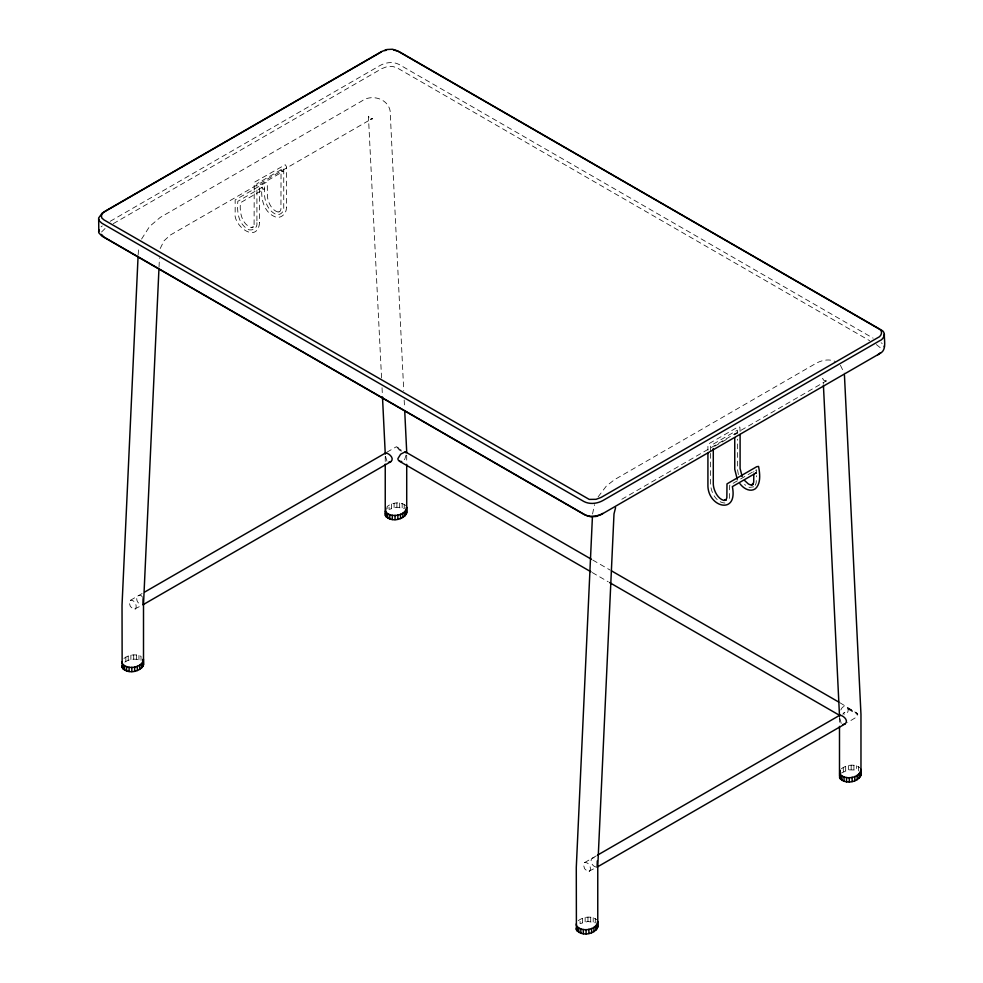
<?xml version="1.0" encoding="UTF-8"?>
<svg xmlns="http://www.w3.org/2000/svg" width="983" height="983" viewBox="0 0 983 983"><rect width="100%" height="100%" fill="white"/><g stroke="black" fill="none" stroke-linecap="round" stroke-linejoin="round"><path stroke-width="0.74" stroke-dasharray="4.92 3.69" d="M138.148 254.818L138.578 248.883M142.67 597.369L141.233 595.612C134.806 593.953 135.691 603.378 141.024 604.324M159.037 267.02L159.455 257.816M592.54 514.023L594.506 504.635M729.349 498.455L729.681 485.258L756.492 469.776L756.505 474.199M840.834 710.009C844.041 701.272 853.195 711.176 844.483 714.69M406.016 455.141L404.812 459.122L402.907 461.125M840.121 702.857L857.569 713.621L856.807 716.914L847.678 722.431M160.217 248.515L164.001 240.835L170.366 235.035L372.004 118.697L370.407 119.312L372.68 118.783L369.731 118.292L368.416 116.24L381.588 378.529M755.227 485.258L756.185 482.96L756.505 475.674M141.577 239.041L149.625 226.434L160.18 217.452L361.425 101.274C372.52 92.93 391.283 99.75 390.325 114.802L403.743 390.804M101.556 232.013L105.316 228.253M598.094 496.906L606.413 485.983L614.436 479.716L815.681 363.538C821.579 360.183 829.001 358.562 835.39 361.511M842.898 714.358L844.864 712.331L842.419 713.744M142.093 593.548L130.321 600.343L129.301 602.8L130.321 606.413L133.663 609.46L141.601 605.565M135.224 609.251C137.964 606.216 134.45 599.249 130.321 600.343M596.349 855.812L584.566 862.607L583.558 865.052L584.566 868.677L587.92 871.724L597.123 867.092M589.468 871.503C592.221 868.468 588.706 861.513 584.566 862.607M101.102 226.84L102.232 225.943M621.821 499.278L826.261 380.949L824.663 381.576L826.924 381.035L823.987 380.556L822.673 378.492L823.349 383.689M123.932 658.463C128.626 654.739 135.58 653.732 141.024 656.325L141.024 660.625C135.58 658.02 128.626 659.028 123.932 662.751M405.746 505.569C400.511 501.256 392.229 502.534 387.142 506.503L387.142 509.354M578.188 920.727C583.275 916.758 591.557 915.48 596.792 919.793M841.399 768.755C846.486 764.799 854.768 763.521 860.002 767.821M841.399 773.056L848.354 769.836L856.414 770.045L856.414 765.757M110.194 221.298L380.126 65.456C385.803 62.31 393.237 61.388 399.11 64.497L873.137 338.177M113.291 223.645L381.809 68.626L386.921 66.684L392.487 66.402L397.083 67.852L869.709 340.72M386.909 452.205L396.444 446.7L401.494 449.612M714.616 446.27L729.226 437.828M734.534 434.769L737.189 433.233L735.358 433.503L734.743 431.82L734.743 434.818M404.234 504.365L404.234 508.653L396.911 507.216L389.047 509.415L389.047 505.127M595.28 918.589L595.28 922.877L587.957 921.452L580.093 923.639L580.093 919.351M753.715 486.818L749.439 487.408L744.5 484.558M724.913 503.05C716.091 502.522 711.053 492.508 710.598 484.57L710.598 453.138M876.357 344.554L881.518 348.744M592.774 560.052L610.062 570.029M401.31 450.202L396.616 447.486L396.641 448.445L401.371 451.185M848.182 708.19L857.569 713.621M848.354 709.247L857.827 714.715M592.27 572.561L608.219 581.776M596.03 867.031C590.746 866.158 588.387 856.426 595.489 857.876L596.239 858.626M881.112 342.772L882.193 343.472M840.416 365.271L844.188 373.061M841.215 723.402L839.629 717.418M386.97 461.15L385.422 456.173M738.393 474.592L737.434 469.088L737.422 439.143M404.185 400.007L404.554 407.675M382.043 387.72L382.412 395.363M753.814 471.422L753.838 472.159M740.113 431.5L739.867 427.2L738.344 426.782L707.92 444.267L707.92 450.275M737.422 433.159L737.422 430.173L710.598 445.655L710.598 451.639M858.491 766.629L858.491 770.918M853.92 765.265L853.92 769.554M851.167 765.192L851.167 769.48M848.354 765.548L848.354 769.836M845.675 766.298L845.675 770.586M843.303 767.391L843.303 771.68M839.494 717.295L839.494 724.889M593.204 917.717L593.204 922.005M590.709 917.225L590.709 921.513M587.957 917.151L587.957 921.452M585.143 917.508L585.143 921.796M582.464 918.257L582.464 922.545M406.716 455.19L406.716 462.821M402.158 503.493L402.158 507.781M399.663 503.001L399.663 507.289M396.911 502.927L396.911 507.216M394.097 503.284L394.097 507.572M391.418 504.033L391.418 508.322M385.238 456.554L385.238 462.624M138.947 655.452L138.947 659.74M136.453 654.961L136.453 659.261M133.7 654.899L133.7 659.188M130.886 655.243L130.886 659.532M128.208 655.993L128.208 660.281M125.836 657.086L125.836 661.387M256.919 222.637C257.964 229.875 249.055 232.48 244.914 227.098C237.653 220.647 237.112 210.313 237.837 201.306L264.66 185.812C263.616 195.691 264.98 207.683 274.208 213.434C278.816 216.874 284.517 212.439 283.743 207.143L283.731 168.228L256.919 183.71L256.919 222.637M259.598 222.6C257.497 244.398 232.369 225.734 235.158 211.861L235.158 199.918L266.209 182.334L267.315 183.428L267.364 195.9C267.634 201.318 271.369 210.178 277.82 211.959L280.29 211.394L278.668 212.009L280.13 211.21L280.929 209.281L281.052 169.887L281.666 171.57L283.497 171.3L259.598 185.099L259.598 222.6M286.434 207.106C286.889 212.906 281.605 218.951 275.535 216.973C263.899 212.758 260.618 198.591 261.982 187.47L262.596 189.154L264.427 188.883L240.528 202.682C239.336 211.505 241.548 224.026 250.984 227.442L253.467 226.889L251.832 227.491L253.295 226.704L254.093 224.775L254.228 182.334L285.279 164.751L286.422 166.582L286.434 207.106"/><path stroke-width="1.47" d="M602.874 513.421C597.197 516.567 589.763 517.488 583.89 514.379L101.888 236.092L98.816 232.811L98.656 217.956L102.232 213.078L381.527 51.829M98.619 231.828L98.927 229.801M393.421 49.85L399.11 51.632L881.112 329.907C886.58 332.193 884.122 339.27 879.453 340.868L602.874 500.556C597.197 503.689 589.763 504.611 583.89 501.502L101.888 223.227L99.258 220.88L98.619 218.963M884.381 334.171C883.926 340.548 887.207 350.39 879.453 353.745L601.191 514.539L596.079 516.48L590.513 516.763L585.917 515.301L103.989 237.075L101.482 234.421M138.075 256.354L122.027 605.184L122.15 667.518C126.832 674.412 140.397 672.384 143.506 664.852L143.506 604.41L158.963 268.556M592.405 517.083L576.284 867.448L576.407 929.771C581.076 936.676 594.654 934.636 597.762 927.104L597.762 866.662L613.994 513.949L615.579 507.646M597.676 855.05L839.974 715.145C843.512 715.575 849.091 720.723 845.036 723.955L597.123 867.092L597.283 860.936M142.867 604.828L390.779 461.703C394.859 458.459 389.194 453.347 385.717 452.893L144.734 592.024M385.361 453.986L385.717 452.893M839.617 716.251L839.974 715.145M397.857 458.68L400.646 454.195L405.279 451.799L591.447 559.278M143.149 604.41L143.026 598.672M122.027 661.633L122.15 663.218C126.696 670.431 142.977 668.035 143.383 658.966L143.506 664.852M385.84 508.051L385.361 515.547C390.042 522.452 403.608 520.412 406.716 512.88L406.716 464.345M385.361 515.547L385.84 512.34M385.361 511.258C389.907 518.459 406.188 516.075 406.593 507.007L406.716 512.88M576.284 923.897L576.407 925.482C580.953 932.695 597.234 930.299 597.639 921.231L597.762 927.104M840.096 770.316L839.617 777.811C844.286 784.717 857.864 782.677 860.973 775.145L860.973 714.408L844.458 375.371M839.617 777.811L840.096 774.604M839.617 773.523C844.164 780.723 860.444 778.327 860.85 769.271L860.973 775.145M880.461 352.75L877.684 354.912M755.571 473.167L756.259 472.835L732.36 486.634C738.221 515.608 707.318 507.228 707.92 484.803L707.92 453.274M390.779 461.703L388.764 462.182M845.036 723.955L843.009 724.446M384.722 50.625L386.43 50.207M401.728 461.531L399.491 461.26L398.041 459.737M611.401 570.804L838.794 702.083M399.491 461.26L590.943 571.799M609.546 582.538L839.556 715.341M405.279 451.799L406.004 452.905M744.426 480.331L748.432 484.017L750.582 484.902L753.052 484.349L751.43 484.951L752.892 484.152L753.691 482.223L753.814 474.322M739.978 483.771C743.345 488.342 750.09 492.557 755.448 488.686C761.223 483.28 759.834 473.093 758.557 466.434L756.726 466.704L726.99 483.869L726.855 497.717L726.056 499.647L724.594 500.445L726.228 499.843L723.746 500.396C717.295 498.614 713.572 489.767 713.289 484.336L713.289 448.531M742.177 476.595L740.088 468.473L740.113 434.486M737.275 479.274L734.756 469.321L734.743 437.816M884.184 346.053L884.381 347.036M576.284 928.185L576.407 929.771M122.027 665.921L122.15 667.518M823.422 385.225L839.494 715.784M404.713 410.747L406.716 452.143M382.485 396.899L385.238 453.519M860.371 772.478L860.371 776.767M859.068 774.026L859.068 778.315M857.164 775.403L857.164 779.691M854.792 776.496L854.792 780.785M852.114 777.246L852.114 781.534M849.3 777.602L849.3 781.89M846.547 777.528L846.547 781.817M844.053 777.037L844.053 781.325M841.976 776.165L841.976 780.453M840.465 774.96L840.465 779.249M839.494 726.4L839.494 776.226M597.16 924.438L597.16 928.738M595.858 925.986L595.858 930.287M593.953 927.362L593.953 931.651M591.582 928.456L591.582 932.744M588.903 929.205L588.903 933.494M586.089 929.562L586.089 933.85M583.337 929.488L583.337 933.776M580.842 928.996L580.842 933.285M578.766 928.124L578.766 932.412M577.254 926.932L577.254 931.22M406.114 510.214L406.114 514.502M404.812 511.762L404.812 516.063M402.907 513.138L402.907 517.427M400.536 514.232L400.536 518.52M397.857 514.981L397.857 519.27M395.043 515.338L395.043 519.626M392.291 515.264L392.291 519.552M389.796 514.773L389.796 519.061M387.72 513.9L387.72 518.188M386.208 512.696L386.208 516.997M385.238 464.148L385.238 513.962M142.904 662.186L142.904 666.474M141.601 663.734L141.601 668.022M139.697 665.098L139.697 669.386M137.325 666.204L137.325 670.492M134.646 666.953L134.646 671.242M131.833 667.297L131.833 671.586M129.08 667.224L129.08 671.512M126.586 666.732L126.586 671.033M124.509 665.86L124.509 670.148M122.998 664.668L122.998 668.956M101.347 215.67L101.827 217.993L103.989 219.909L589.235 499.401L596.079 499.315L601.191 497.386L877.684 337.747C881.468 336.481 883.471 330.743 879.011 328.936L397.083 50.698L392.487 49.248L386.921 49.519L381.809 51.46L105.316 211.099L102.539 213.262L101.347 215.67"/></g></svg>
